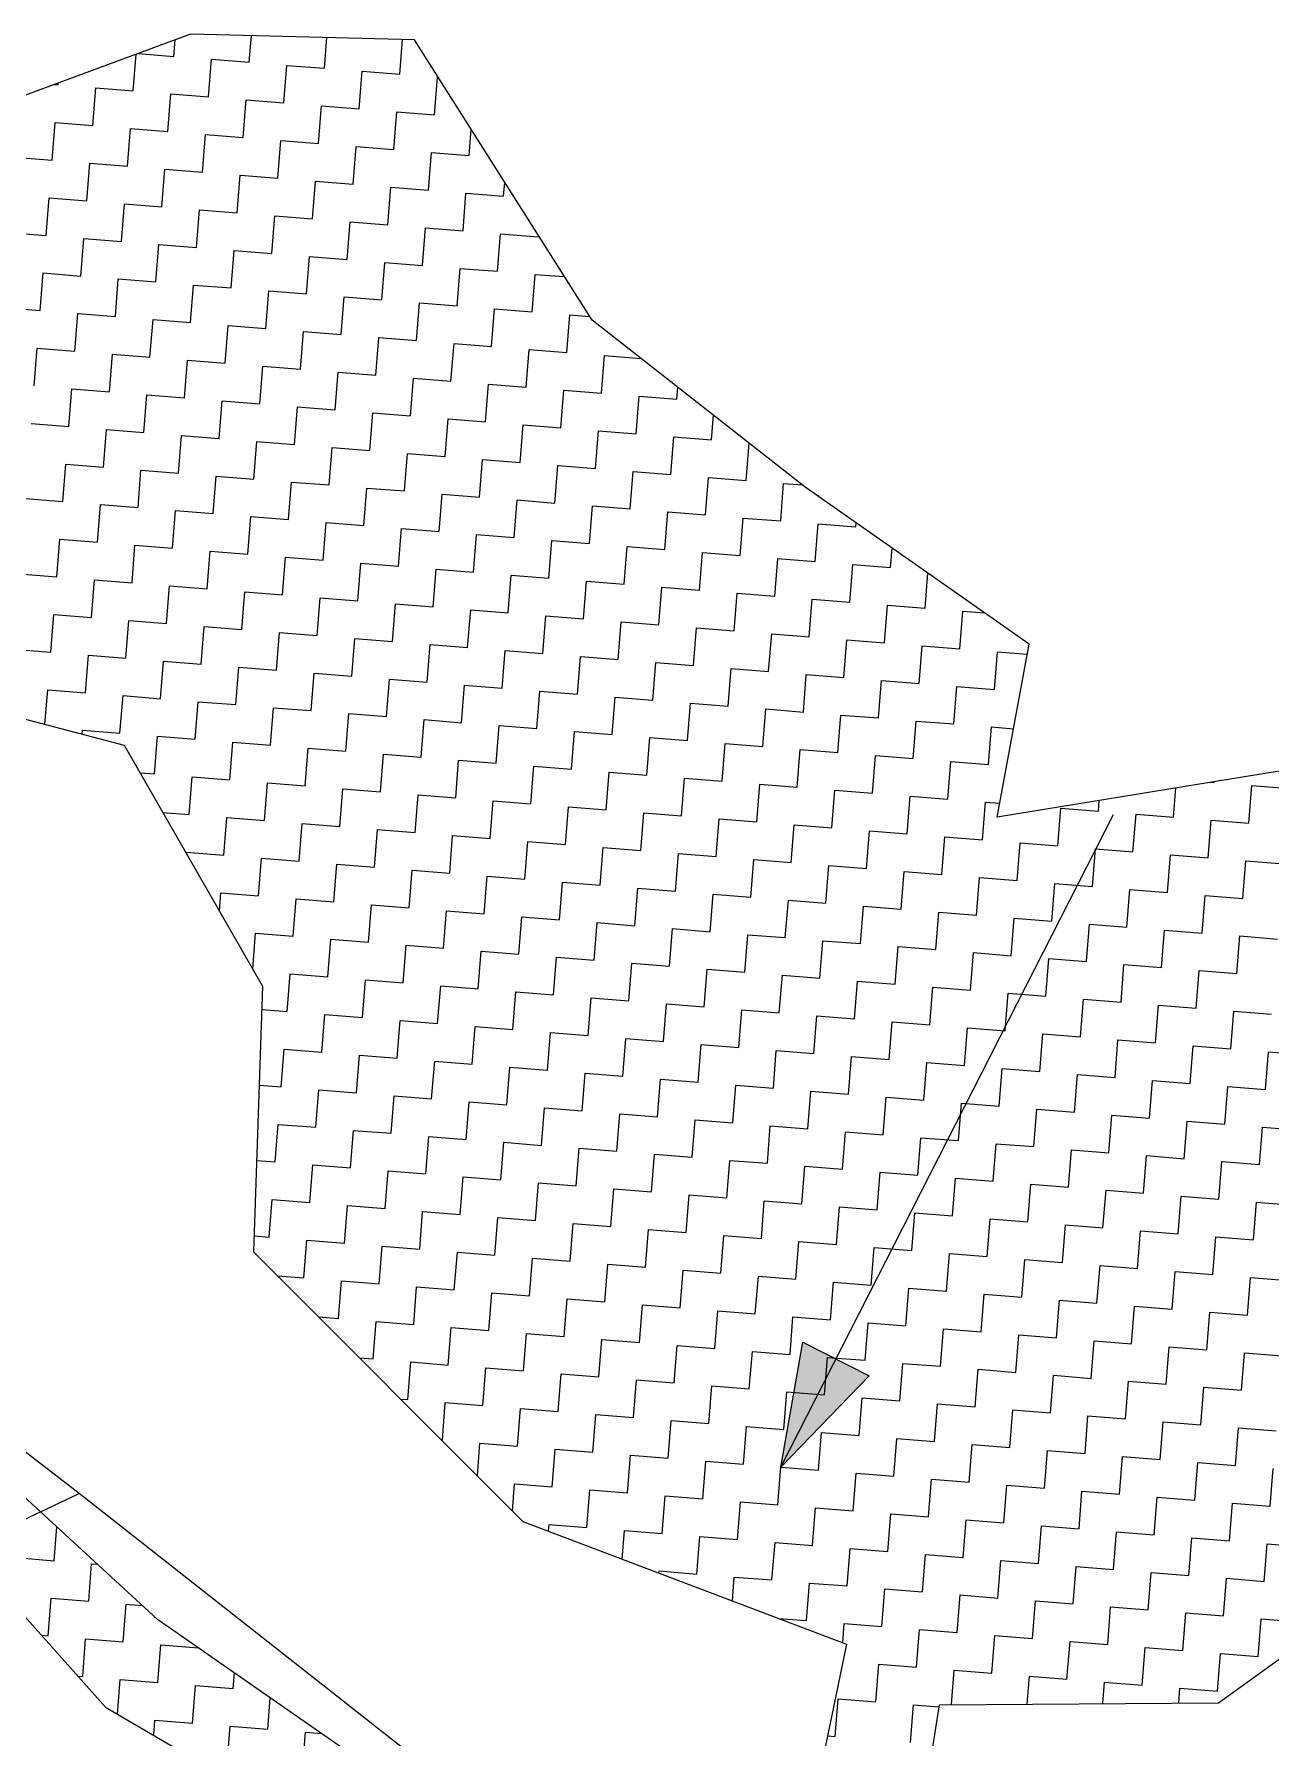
# Model space of a CAD drawing. Header units: metres. Extents: x 281680 to 283954, y 2020493 to 2022850.
# Drawn here: x 282859.8 to 283068.4, y 2020675 to 2020962.6 of the extents above; entities that cross this region are included whole.
import ezdxf

# ---------------------------------------------------------------- set-up
doc = ezdxf.new("R2010")
doc.units = ezdxf.units.M
doc.header["$MEASUREMENT"] = 0
doc.layers.add('POLY_HATCH', color=12, linetype='Continuous')
doc.layers.add('POLY_PARCEL', color=6, linetype='Continuous')

msp = doc.modelspace()

# ---------------------------------------------------------------- hatches: boundary and pattern name
h = msp.add_hatch(color=256)
h.paths.add_polyline_path([(282995.03, 2020738.99), (282989.44, 2020741.83), (282985.73, 2020720.71)])
h.paths.add_polyline_path([(282985.73, 2020720.71), (283000.63, 2020736.14), (282995.03, 2020738.99)])

# ---------------------------------------------------------------- linework, layer by layer
for points in [[(282985.73, 2020720.71), (283041.79, 2020830.83)], [(282985.73, 2020720.71), (282989.44, 2020741.83)], [(282989.44, 2020741.83), (283000.63, 2020736.14)], [(282985.73, 2020720.71), (283000.63, 2020736.14)]]:
    msp.add_lwpolyline(points)
at = {"layer": 'POLY_HATCH'}
for p, q in [((282886.14, 2020962.56), (282842.95, 2020946.58)), ((282923.9, 2020961.59), (282886.14, 2020962.56)), ((282953.86, 2020914.25), (282923.9, 2020961.59)), ((282989.82, 2020886.11), (282953.86, 2020914.25)), ((283027.58, 2020859.6), (282989.82, 2020886.11)), ((283022.19, 2020830.4), (283027.58, 2020859.6)), ((282844.32, 2020850.63), (282874.95, 2020842.58)), ((282874.95, 2020842.58), (282898.29, 2020801.89)), ((283101.95, 2020843.46), (283022.19, 2020830.4)), ((282898.29, 2020801.89), (282896.77, 2020757.06)), ((282896.77, 2020757.06), (282942.21, 2020711.54)), ((282880.57, 2020694.99), (282836.75, 2020735.27)), ((282942.21, 2020711.54), (282996.8, 2020690.84)), ((282850.22, 2020704.4), (282871.81, 2020680.2)), ((283059.51, 2020680.96), (283081.21, 2020696.6)), ((282927.07, 2020662.68), (282880.57, 2020694.99)), ((282996.8, 2020690.84), (282986.82, 2020642.59)), ((283012.46, 2020680.62), (283059.51, 2020680.96)), ((282871.81, 2020680.2), (282898.19, 2020664.81)), ((283008.24, 2020653.37), (283012.46, 2020680.62))]:
    msp.add_line(p, q, dxfattribs=at)
at = {"layer": 'POLY_HATCH', "linetype": 'Continuous'}
for p, q in [((282883.35, 2020958.8), (282883.57, 2020961.6)), ((282896.04, 2020957.79), (282896.4, 2020962.3)), ((282908.73, 2020956.78), (282909.15, 2020961.97)), ((282921.43, 2020955.77), (282921.89, 2020961.64)), ((282876.49, 2020952.96), (282876.99, 2020959.17)), ((282877.29, 2020959.28), (282883.35, 2020958.8)), ((282889.19, 2020951.95), (282889.69, 2020958.3)), ((282889.69, 2020958.3), (282896.04, 2020957.79)), ((282901.88, 2020950.94), (282902.39, 2020957.28)), ((282902.39, 2020957.28), (282908.73, 2020956.78)), ((282863.08, 2020954.03), (282863.8, 2020953.97)), ((282863.8, 2020953.97), (282863.83, 2020954.3)), ((282914.57, 2020949.93), (282915.08, 2020956.27)), ((282915.08, 2020956.27), (282921.43, 2020955.77)), ((282927.27, 2020948.91), (282927.77, 2020955.26)), ((282927.77, 2020955.26), (282927.91, 2020955.25)), ((282869.64, 2020947.12), (282870.15, 2020953.47)), ((282870.15, 2020953.47), (282876.49, 2020952.96)), ((282882.33, 2020946.11), (282882.84, 2020952.45)), ((282882.84, 2020952.45), (282889.19, 2020951.95)), ((282895.03, 2020945.1), (282895.53, 2020951.44)), ((282895.53, 2020951.44), (282901.88, 2020950.94)), ((282907.72, 2020944.08), (282908.23, 2020950.43)), ((282908.23, 2020950.43), (282914.57, 2020949.93)), ((282920.41, 2020943.07), (282920.92, 2020949.42)), ((282920.92, 2020949.42), (282927.27, 2020948.91)), ((282862.79, 2020941.28), (282863.29, 2020947.62)), ((282863.29, 2020947.62), (282869.64, 2020947.12)), ((282875.48, 2020940.27), (282875.99, 2020946.61)), ((282875.99, 2020946.61), (282882.33, 2020946.11)), ((282888.17, 2020939.25), (282888.68, 2020945.6)), ((282888.68, 2020945.6), (282895.03, 2020945.1)), ((282933.11, 2020942.06), (282933.46, 2020946.48)), ((282900.87, 2020938.24), (282901.37, 2020944.59)), ((282901.37, 2020944.59), (282907.72, 2020944.08)), ((282913.56, 2020937.23), (282914.07, 2020943.58)), ((282914.07, 2020943.58), (282920.41, 2020943.07)), ((282926.26, 2020936.22), (282926.76, 2020942.57)), ((282926.76, 2020942.57), (282933.11, 2020942.06)), ((282856.44, 2020941.78), (282862.79, 2020941.28)), ((282868.63, 2020934.43), (282869.13, 2020940.77)), ((282869.13, 2020940.77), (282875.48, 2020940.27)), ((282881.32, 2020933.41), (282881.83, 2020939.76)), ((282881.83, 2020939.76), (282888.17, 2020939.25)), ((282894.02, 2020932.4), (282894.52, 2020938.75)), ((282894.52, 2020938.75), (282900.87, 2020938.24)), ((282906.71, 2020931.39), (282907.22, 2020937.74)), ((282907.22, 2020937.74), (282913.56, 2020937.23)), ((282919.4, 2020930.38), (282919.91, 2020936.73)), ((282919.91, 2020936.73), (282926.26, 2020936.22)), ((282938.95, 2020935.21), (282939.13, 2020937.52)), ((282861.78, 2020928.58), (282862.28, 2020934.93)), ((282862.28, 2020934.93), (282868.63, 2020934.43)), ((282874.47, 2020927.57), (282874.98, 2020933.92)), ((282874.98, 2020933.92), (282881.32, 2020933.41)), ((282932.1, 2020929.37), (282932.6, 2020935.71)), ((282932.6, 2020935.71), (282938.95, 2020935.21)), ((282887.16, 2020926.56), (282887.67, 2020932.91)), ((282887.67, 2020932.91), (282894.02, 2020932.4)), ((282899.86, 2020925.55), (282900.36, 2020931.9)), ((282900.36, 2020931.9), (282906.71, 2020931.39)), ((282855.43, 2020929.09), (282861.78, 2020928.58)), ((282912.55, 2020924.54), (282913.06, 2020930.89)), ((282913.06, 2020930.89), (282919.4, 2020930.38)), ((282925.24, 2020923.53), (282925.75, 2020929.87)), ((282925.75, 2020929.87), (282932.1, 2020929.37)), ((282937.94, 2020922.52), (282938.44, 2020928.86)), ((282938.44, 2020928.86), (282944.79, 2020928.36)), ((282944.79, 2020928.36), (282944.81, 2020928.56)), ((282867.62, 2020921.73), (282868.12, 2020928.08)), ((282868.12, 2020928.08), (282874.47, 2020927.57)), ((282880.31, 2020920.72), (282880.82, 2020927.07)), ((282880.82, 2020927.07), (282887.16, 2020926.56)), ((282893, 2020919.71), (282893.51, 2020926.06)), ((282893.51, 2020926.06), (282899.86, 2020925.55)), ((282905.7, 2020918.7), (282906.2, 2020925.04)), ((282906.2, 2020925.04), (282912.55, 2020924.54)), ((282918.39, 2020917.69), (282918.9, 2020924.03)), ((282918.9, 2020924.03), (282925.24, 2020923.53)), ((282931.09, 2020916.67), (282931.59, 2020923.02)), ((282931.59, 2020923.02), (282937.94, 2020922.52)), ((282860.77, 2020915.89), (282861.27, 2020922.24)), ((282861.27, 2020922.24), (282867.62, 2020921.73)), ((282873.46, 2020914.88), (282873.96, 2020921.23)), ((282873.96, 2020921.23), (282880.31, 2020920.72)), ((282886.15, 2020913.87), (282886.66, 2020920.21)), ((282886.66, 2020920.21), (282893, 2020919.71)), ((282943.78, 2020915.66), (282944.28, 2020922.01)), ((282944.28, 2020922.01), (282949.2, 2020921.62)), ((282898.85, 2020912.86), (282899.35, 2020919.2)), ((282899.35, 2020919.2), (282905.7, 2020918.7)), ((282911.54, 2020911.84), (282912.04, 2020918.19)), ((282912.04, 2020918.19), (282918.39, 2020917.69)), ((282924.23, 2020910.83), (282924.74, 2020917.18)), ((282924.74, 2020917.18), (282931.09, 2020916.67)), ((282854.42, 2020916.4), (282860.77, 2020915.89)), ((282866.61, 2020909.04), (282867.11, 2020915.38)), ((282867.11, 2020915.38), (282873.46, 2020914.88)), ((282879.3, 2020908.03), (282879.81, 2020914.37)), ((282879.81, 2020914.37), (282886.15, 2020913.87)), ((282936.93, 2020909.82), (282937.43, 2020916.17)), ((282937.43, 2020916.17), (282943.78, 2020915.66)), ((282949.62, 2020908.81), (282950.13, 2020915.16)), ((282950.13, 2020915.16), (282953.45, 2020914.89)), ((282891.99, 2020907.02), (282892.5, 2020913.36)), ((282892.5, 2020913.36), (282898.85, 2020912.86)), ((282904.69, 2020906), (282905.19, 2020912.35)), ((282905.19, 2020912.35), (282911.54, 2020911.84)), ((282917.38, 2020904.99), (282917.89, 2020911.34)), ((282917.89, 2020911.34), (282924.23, 2020910.83)), ((282859.75, 2020903.2), (282860.26, 2020909.54)), ((282860.26, 2020909.54), (282866.61, 2020909.04)), ((282872.45, 2020902.19), (282872.95, 2020908.53)), ((282872.95, 2020908.53), (282879.3, 2020908.03)), ((282930.07, 2020903.98), (282930.58, 2020910.33)), ((282930.58, 2020910.33), (282936.93, 2020909.82)), ((282942.77, 2020902.97), (282943.27, 2020909.32)), ((282943.27, 2020909.32), (282949.62, 2020908.81)), ((282955.46, 2020901.96), (282955.97, 2020908.3)), ((282955.97, 2020908.3), (282962.08, 2020907.82)), ((282885.14, 2020901.17), (282885.65, 2020907.52)), ((282885.65, 2020907.52), (282891.99, 2020907.02)), ((282897.83, 2020900.16), (282898.34, 2020906.51)), ((282898.34, 2020906.51), (282904.69, 2020906)), ((282910.53, 2020899.15), (282911.03, 2020905.5)), ((282911.03, 2020905.5), (282917.38, 2020904.99)), ((282865.59, 2020896.34), (282866.1, 2020902.69)), ((282866.1, 2020902.69), (282872.45, 2020902.19)), ((282923.22, 2020898.14), (282923.73, 2020904.49)), ((282923.73, 2020904.49), (282930.07, 2020903.98)), ((282935.91, 2020897.13), (282936.42, 2020903.48)), ((282936.42, 2020903.48), (282942.77, 2020902.97)), ((282948.61, 2020896.12), (282949.11, 2020902.46)), ((282949.11, 2020902.46), (282955.46, 2020901.96)), ((282968.15, 2020900.95), (282968.31, 2020902.94)), ((282878.29, 2020895.33), (282878.79, 2020901.68)), ((282878.79, 2020901.68), (282885.14, 2020901.17)), ((282890.98, 2020894.32), (282891.49, 2020900.67)), ((282891.49, 2020900.67), (282897.83, 2020900.16)), ((282903.68, 2020893.31), (282904.18, 2020899.66)), ((282904.18, 2020899.66), (282910.53, 2020899.15)), ((282961.3, 2020895.11), (282961.81, 2020901.45)), ((282961.81, 2020901.45), (282968.15, 2020900.95)), ((282859.25, 2020896.85), (282865.59, 2020896.34)), ((282916.37, 2020892.3), (282916.87, 2020898.65)), ((282916.87, 2020898.65), (282923.22, 2020898.14)), ((282929.06, 2020891.29), (282929.57, 2020897.63)), ((282929.57, 2020897.63), (282935.91, 2020897.13)), ((282941.76, 2020890.28), (282942.26, 2020896.62)), ((282942.26, 2020896.62), (282948.61, 2020896.12)), ((282974, 2020894.09), (282974.33, 2020898.23)), ((282871.44, 2020889.49), (282871.94, 2020895.84)), ((282871.94, 2020895.84), (282878.29, 2020895.33)), ((282884.13, 2020888.48), (282884.63, 2020894.83)), ((282884.63, 2020894.83), (282890.98, 2020894.32)), ((282896.82, 2020887.47), (282897.33, 2020893.82)), ((282897.33, 2020893.82), (282903.68, 2020893.31)), ((282954.45, 2020889.26), (282954.96, 2020895.61)), ((282954.96, 2020895.61), (282961.3, 2020895.11)), ((282967.14, 2020888.25), (282967.65, 2020894.6)), ((282967.65, 2020894.6), (282974, 2020894.09)), ((282909.52, 2020886.46), (282910.02, 2020892.8)), ((282910.02, 2020892.8), (282916.37, 2020892.3)), ((282922.21, 2020885.45), (282922.72, 2020891.79)), ((282922.72, 2020891.79), (282929.06, 2020891.29)), ((282934.9, 2020884.43), (282935.41, 2020890.78)), ((282935.41, 2020890.78), (282941.76, 2020890.28)), ((282979.84, 2020887.24), (282980.34, 2020893.53)), ((282864.58, 2020883.65), (282865.09, 2020890)), ((282865.09, 2020890), (282871.44, 2020889.49)), ((282877.28, 2020882.64), (282877.78, 2020888.99)), ((282877.78, 2020888.99), (282884.13, 2020888.48)), ((282889.97, 2020881.63), (282890.48, 2020887.97)), ((282890.48, 2020887.97), (282896.82, 2020887.47)), ((282947.6, 2020883.42), (282948.1, 2020889.77)), ((282948.1, 2020889.77), (282954.45, 2020889.26)), ((282960.29, 2020882.41), (282960.8, 2020888.76)), ((282960.8, 2020888.76), (282967.14, 2020888.25)), ((282902.66, 2020880.62), (282903.17, 2020886.96)), ((282903.17, 2020886.96), (282909.52, 2020886.46)), ((282915.36, 2020879.61), (282915.86, 2020885.95)), ((282915.86, 2020885.95), (282922.21, 2020885.45)), ((282972.98, 2020881.4), (282973.49, 2020887.75)), ((282973.49, 2020887.75), (282979.84, 2020887.24)), ((282985.68, 2020880.39), (282986.18, 2020886.74)), ((282986.18, 2020886.74), (282989.34, 2020886.48)), ((282858.24, 2020884.16), (282864.58, 2020883.65)), ((282870.42, 2020876.8), (282870.93, 2020883.15)), ((282870.93, 2020883.15), (282877.28, 2020882.64)), ((282883.12, 2020875.79), (282883.62, 2020882.13)), ((282883.62, 2020882.13), (282889.97, 2020881.63)), ((282928.05, 2020878.59), (282928.56, 2020884.94)), ((282928.56, 2020884.94), (282934.9, 2020884.43)), ((282940.74, 2020877.58), (282941.25, 2020883.93)), ((282941.25, 2020883.93), (282947.6, 2020883.42)), ((282953.44, 2020876.57), (282953.94, 2020882.92)), ((282953.94, 2020882.92), (282960.29, 2020882.41)), ((282895.81, 2020874.78), (282896.32, 2020881.12)), ((282896.32, 2020881.12), (282902.66, 2020880.62)), ((282908.5, 2020873.76), (282909.01, 2020880.11)), ((282909.01, 2020880.11), (282915.36, 2020879.61)), ((282966.13, 2020875.56), (282966.64, 2020881.91)), ((282966.64, 2020881.91), (282972.98, 2020881.4)), ((282978.82, 2020874.55), (282979.33, 2020880.89)), ((282979.33, 2020880.89), (282985.68, 2020880.39)), ((282991.52, 2020873.54), (282992.02, 2020879.88)), ((282992.02, 2020879.88), (282998.37, 2020879.38)), ((282998.37, 2020879.38), (282998.43, 2020880.07)), ((282863.57, 2020870.96), (282864.08, 2020877.3)), ((282864.08, 2020877.3), (282870.42, 2020876.8)), ((282921.2, 2020872.75), (282921.7, 2020879.1)), ((282921.7, 2020879.1), (282928.05, 2020878.59)), ((282933.89, 2020871.74), (282934.4, 2020878.09)), ((282934.4, 2020878.09), (282940.74, 2020877.58)), ((282946.59, 2020870.73), (282947.09, 2020877.08)), ((282947.09, 2020877.08), (282953.44, 2020876.57)), ((282876.27, 2020869.95), (282876.77, 2020876.29)), ((282876.77, 2020876.29), (282883.12, 2020875.79)), ((282888.96, 2020868.93), (282889.46, 2020875.28)), ((282889.46, 2020875.28), (282895.81, 2020874.78)), ((282901.65, 2020867.92), (282902.16, 2020874.27)), ((282902.16, 2020874.27), (282908.5, 2020873.76)), ((282959.28, 2020869.72), (282959.78, 2020876.07)), ((282959.78, 2020876.07), (282966.13, 2020875.56)), ((282971.97, 2020868.71), (282972.48, 2020875.05)), ((282972.48, 2020875.05), (282978.82, 2020874.55)), ((282984.67, 2020867.7), (282985.17, 2020874.04)), ((282985.17, 2020874.04), (282991.52, 2020873.54)), ((283004.21, 2020872.53), (283004.47, 2020875.82)), ((282857.23, 2020871.46), (282863.57, 2020870.96)), ((282914.35, 2020866.91), (282914.85, 2020873.26)), ((282914.85, 2020873.26), (282921.2, 2020872.75)), ((282927.04, 2020865.9), (282927.55, 2020872.25)), ((282927.55, 2020872.25), (282933.89, 2020871.74)), ((282939.73, 2020864.89), (282940.24, 2020871.24)), ((282940.24, 2020871.24), (282946.59, 2020870.73)), ((282997.36, 2020866.68), (282997.87, 2020873.03)), ((282997.87, 2020873.03), (283004.21, 2020872.53)), ((283010.05, 2020865.67), (283010.52, 2020871.57)), ((282869.41, 2020864.11), (282869.92, 2020870.45)), ((282869.92, 2020870.45), (282876.27, 2020869.95)), ((282882.11, 2020863.09), (282882.61, 2020869.44)), ((282882.61, 2020869.44), (282888.96, 2020868.93)), ((282894.8, 2020862.08), (282895.31, 2020868.43)), ((282895.31, 2020868.43), (282901.65, 2020867.92)), ((282952.43, 2020863.88), (282952.93, 2020870.22)), ((282952.93, 2020870.22), (282959.28, 2020869.72)), ((282965.12, 2020862.87), (282965.63, 2020869.21)), ((282965.63, 2020869.21), (282971.97, 2020868.71)), ((282977.81, 2020861.85), (282978.32, 2020868.2)), ((282978.32, 2020868.2), (282984.67, 2020867.7)), ((282907.49, 2020861.07), (282908, 2020867.42)), ((282908, 2020867.42), (282914.35, 2020866.91)), ((282920.19, 2020860.06), (282920.69, 2020866.41)), ((282920.69, 2020866.41), (282927.04, 2020865.9)), ((282932.88, 2020859.05), (282933.39, 2020865.39)), ((282933.39, 2020865.39), (282939.73, 2020864.89)), ((282990.51, 2020860.84), (282991.01, 2020867.19)), ((282991.01, 2020867.19), (282997.36, 2020866.68)), ((283003.2, 2020859.83), (283003.71, 2020866.18)), ((283003.71, 2020866.18), (283010.05, 2020865.67)), ((283015.89, 2020858.82), (283016.4, 2020865.17)), ((283016.4, 2020865.17), (283020.07, 2020864.87)), ((282862.56, 2020858.26), (282863.07, 2020864.61)), ((282863.07, 2020864.61), (282869.41, 2020864.11)), ((282875.25, 2020857.25), (282875.76, 2020863.6)), ((282875.76, 2020863.6), (282882.11, 2020863.09)), ((282887.95, 2020856.24), (282888.45, 2020862.59)), ((282888.45, 2020862.59), (282894.8, 2020862.08)), ((282945.57, 2020858.04), (282946.08, 2020864.38)), ((282946.08, 2020864.38), (282952.43, 2020863.88)), ((282958.27, 2020857.02), (282958.77, 2020863.37)), ((282958.77, 2020863.37), (282965.12, 2020862.87)), ((282970.96, 2020856.01), (282971.47, 2020862.36)), ((282971.47, 2020862.36), (282977.81, 2020861.85)), ((282900.64, 2020855.23), (282901.15, 2020861.58)), ((282901.15, 2020861.58), (282907.49, 2020861.07)), ((282913.33, 2020854.22), (282913.84, 2020860.57)), ((282913.84, 2020860.57), (282920.19, 2020860.06)), ((282926.03, 2020853.21), (282926.53, 2020859.55)), ((282926.53, 2020859.55), (282932.88, 2020859.05)), ((282983.65, 2020855), (282984.16, 2020861.35)), ((282984.16, 2020861.35), (282990.51, 2020860.84)), ((282996.35, 2020853.99), (282996.85, 2020860.34)), ((282996.85, 2020860.34), (283003.2, 2020859.83)), ((283009.04, 2020852.98), (283009.55, 2020859.33)), ((283009.55, 2020859.33), (283015.89, 2020858.82)), ((282856.21, 2020858.77), (282862.56, 2020858.26)), ((282868.4, 2020851.41), (282868.91, 2020857.76)), ((282868.91, 2020857.76), (282875.25, 2020857.25)), ((282881.09, 2020850.4), (282881.6, 2020856.75)), ((282881.6, 2020856.75), (282887.95, 2020856.24)), ((282938.72, 2020852.2), (282939.23, 2020858.54)), ((282939.23, 2020858.54), (282945.57, 2020858.04)), ((282951.42, 2020851.18), (282951.92, 2020857.53)), ((282951.92, 2020857.53), (282958.27, 2020857.02)), ((282964.11, 2020850.17), (282964.61, 2020856.52)), ((282964.61, 2020856.52), (282970.96, 2020856.01)), ((283021.74, 2020851.97), (283022.24, 2020858.31)), ((283022.24, 2020858.31), (283027.27, 2020857.91)), ((282893.79, 2020849.39), (282894.29, 2020855.74)), ((282894.29, 2020855.74), (282900.64, 2020855.23)), ((282906.48, 2020848.38), (282906.99, 2020854.72)), ((282906.99, 2020854.72), (282913.33, 2020854.22)), ((282919.18, 2020847.37), (282919.68, 2020853.71)), ((282919.68, 2020853.71), (282926.03, 2020853.21)), ((282976.8, 2020849.16), (282977.31, 2020855.51)), ((282977.31, 2020855.51), (282983.65, 2020855)), ((282989.5, 2020848.15), (282990, 2020854.5)), ((282990, 2020854.5), (282996.35, 2020853.99)), ((283002.19, 2020847.14), (283002.69, 2020853.48)), ((283002.69, 2020853.48), (283009.04, 2020852.98)), ((282861.59, 2020846.09), (282862.05, 2020851.92)), ((282862.05, 2020851.92), (282868.4, 2020851.41)), ((282874.24, 2020844.56), (282874.75, 2020850.91)), ((282874.75, 2020850.91), (282881.09, 2020850.4)), ((282931.87, 2020846.35), (282932.37, 2020852.7)), ((282932.37, 2020852.7), (282938.72, 2020852.2)), ((282944.56, 2020845.34), (282945.07, 2020851.69)), ((282945.07, 2020851.69), (282951.42, 2020851.18)), ((282957.26, 2020844.33), (282957.76, 2020850.68)), ((282957.76, 2020850.68), (282964.11, 2020850.17)), ((283014.88, 2020846.13), (283015.39, 2020852.47)), ((283015.39, 2020852.47), (283021.74, 2020851.97)), ((282886.94, 2020843.55), (282887.44, 2020849.89)), ((282887.44, 2020849.89), (282893.79, 2020849.39)), ((282899.63, 2020842.54), (282900.14, 2020848.88)), ((282900.14, 2020848.88), (282906.48, 2020848.38)), ((282912.32, 2020841.52), (282912.83, 2020847.87)), ((282912.83, 2020847.87), (282919.18, 2020847.37)), ((282969.95, 2020843.32), (282970.46, 2020849.67)), ((282970.46, 2020849.67), (282976.8, 2020849.16)), ((282982.64, 2020842.31), (282983.15, 2020848.66)), ((282983.15, 2020848.66), (282989.5, 2020848.15)), ((282995.34, 2020841.3), (282995.84, 2020847.64)), ((282995.84, 2020847.64), (283002.19, 2020847.14)), ((282867.85, 2020844.45), (282867.9, 2020845.06)), ((282867.9, 2020845.06), (282874.24, 2020844.56)), ((282925.02, 2020840.51), (282925.52, 2020846.86)), ((282925.52, 2020846.86), (282931.87, 2020846.35)), ((282937.71, 2020839.5), (282938.22, 2020845.85)), ((282938.22, 2020845.85), (282944.56, 2020845.34)), ((282950.4, 2020838.49), (282950.91, 2020844.84)), ((282950.91, 2020844.84), (282957.26, 2020844.33)), ((283008.03, 2020840.29), (283008.54, 2020846.63)), ((283008.54, 2020846.63), (283014.88, 2020846.13)), ((283020.72, 2020839.27), (283021.23, 2020845.62)), ((283021.23, 2020845.62), (283024.94, 2020845.33)), ((282880.08, 2020837.71), (282880.59, 2020844.05)), ((282880.59, 2020844.05), (282886.94, 2020843.55)), ((282892.78, 2020836.7), (282893.28, 2020843.04)), ((282893.28, 2020843.04), (282899.63, 2020842.54)), ((282905.47, 2020835.68), (282905.98, 2020842.03)), ((282905.98, 2020842.03), (282912.32, 2020841.52)), ((282963.1, 2020837.48), (282963.6, 2020843.83)), ((282963.6, 2020843.83), (282969.95, 2020843.32)), ((282975.79, 2020836.47), (282976.3, 2020842.81)), ((282976.3, 2020842.81), (282982.64, 2020842.31)), ((282918.16, 2020834.67), (282918.67, 2020841.02)), ((282918.67, 2020841.02), (282925.02, 2020840.51)), ((282930.86, 2020833.66), (282931.36, 2020840.01)), ((282931.36, 2020840.01), (282937.71, 2020839.5)), ((282943.55, 2020832.65), (282944.06, 2020839)), ((282944.06, 2020839), (282950.4, 2020838.49)), ((282988.48, 2020835.46), (282988.99, 2020841.8)), ((282988.99, 2020841.8), (282995.34, 2020841.3)), ((283001.18, 2020834.44), (283001.68, 2020840.79)), ((283001.68, 2020840.79), (283008.03, 2020840.29)), ((283013.87, 2020833.43), (283014.38, 2020839.78)), ((283014.38, 2020839.78), (283020.72, 2020839.27)), ((282877.64, 2020837.9), (282880.08, 2020837.71)), ((282885.92, 2020830.85), (282886.43, 2020837.2)), ((282886.43, 2020837.2), (282892.78, 2020836.7)), ((282898.62, 2020829.84), (282899.12, 2020836.19)), ((282899.12, 2020836.19), (282905.47, 2020835.68)), ((282956.24, 2020831.64), (282956.75, 2020837.98)), ((282956.75, 2020837.98), (282963.1, 2020837.48)), ((282968.94, 2020830.63), (282969.44, 2020836.97)), ((282969.44, 2020836.97), (282975.79, 2020836.47)), ((283058.17, 2020836.29), (283058.8, 2020836.24)), ((283058.8, 2020836.24), (283058.82, 2020836.4)), ((282911.31, 2020828.83), (282911.82, 2020835.18)), ((282911.82, 2020835.18), (282918.16, 2020834.67)), ((282924.01, 2020827.82), (282924.51, 2020834.17)), ((282924.51, 2020834.17), (282930.86, 2020833.66)), ((282981.63, 2020829.62), (282982.14, 2020835.96)), ((282982.14, 2020835.96), (282988.48, 2020835.46)), ((282994.33, 2020828.6), (282994.83, 2020834.95)), ((282994.83, 2020834.95), (283001.18, 2020834.44)), ((283007.02, 2020827.59), (283007.52, 2020833.94)), ((283007.52, 2020833.94), (283013.87, 2020833.43)), ((283039.26, 2020831.41), (283039.4, 2020833.22)), ((283051.95, 2020830.4), (283052.35, 2020835.34)), ((283064.65, 2020829.39), (283065.15, 2020835.73)), ((283065.15, 2020835.73), (283071.5, 2020835.23)), ((282881.48, 2020831.21), (282885.92, 2020830.85)), ((282891.77, 2020824), (282892.27, 2020830.35)), ((282892.27, 2020830.35), (282898.62, 2020829.84)), ((282936.7, 2020826.81), (282937.2, 2020833.16)), ((282937.2, 2020833.16), (282943.55, 2020832.65)), ((282949.39, 2020825.8), (282949.9, 2020832.14)), ((282949.9, 2020832.14), (282956.24, 2020831.64)), ((282962.09, 2020824.79), (282962.59, 2020831.13)), ((282962.59, 2020831.13), (282968.94, 2020830.63)), ((283019.71, 2020826.58), (283020.22, 2020832.93)), ((283020.22, 2020832.93), (283022.62, 2020832.74)), ((283032.41, 2020825.57), (283032.91, 2020831.92)), ((283032.91, 2020831.92), (283039.26, 2020831.41)), ((283045.1, 2020824.56), (283045.61, 2020830.9)), ((283045.61, 2020830.9), (283051.95, 2020830.4)), ((282904.46, 2020822.99), (282904.96, 2020829.34)), ((282904.96, 2020829.34), (282911.31, 2020828.83)), ((282917.15, 2020821.98), (282917.66, 2020828.33)), ((282917.66, 2020828.33), (282924.01, 2020827.82)), ((282974.78, 2020823.77), (282975.28, 2020830.12)), ((282975.28, 2020830.12), (282981.63, 2020829.62)), ((282987.47, 2020822.76), (282987.98, 2020829.11)), ((282987.98, 2020829.11), (282994.33, 2020828.6)), ((283000.17, 2020821.75), (283000.67, 2020828.1)), ((283000.67, 2020828.1), (283007.02, 2020827.59)), ((283057.79, 2020823.55), (283058.3, 2020829.89)), ((283058.3, 2020829.89), (283064.65, 2020829.39)), ((282929.85, 2020820.97), (282930.35, 2020827.31)), ((282930.35, 2020827.31), (282936.7, 2020826.81)), ((282942.54, 2020819.96), (282943.05, 2020826.3)), ((282943.05, 2020826.3), (282949.39, 2020825.8)), ((282955.23, 2020818.94), (282955.74, 2020825.29)), ((282955.74, 2020825.29), (282962.09, 2020824.79)), ((283012.86, 2020820.74), (283013.37, 2020827.09)), ((283013.37, 2020827.09), (283019.71, 2020826.58)), ((283025.55, 2020819.73), (283026.06, 2020826.08)), ((283026.06, 2020826.08), (283032.41, 2020825.57)), ((283038.25, 2020818.72), (283038.75, 2020825.06)), ((283038.75, 2020825.06), (283045.1, 2020824.56)), ((282885.41, 2020824.36), (282885.42, 2020824.51)), ((282885.42, 2020824.51), (282891.77, 2020824)), ((282897.61, 2020817.15), (282898.11, 2020823.5)), ((282898.11, 2020823.5), (282904.46, 2020822.99)), ((282910.3, 2020816.14), (282910.81, 2020822.48)), ((282910.81, 2020822.48), (282917.15, 2020821.98)), ((282967.93, 2020817.93), (282968.43, 2020824.28)), ((282968.43, 2020824.28), (282974.78, 2020823.77)), ((282980.62, 2020816.92), (282981.13, 2020823.27)), ((282981.13, 2020823.27), (282987.47, 2020822.76)), ((282993.31, 2020815.91), (282993.82, 2020822.26)), ((282993.82, 2020822.26), (283000.17, 2020821.75)), ((283050.94, 2020817.71), (283051.45, 2020824.05)), ((283051.45, 2020824.05), (283057.79, 2020823.55)), ((283063.63, 2020816.69), (283064.14, 2020823.04)), ((283064.14, 2020823.04), (283070.49, 2020822.54)), ((282922.99, 2020815.13), (282923.5, 2020821.47)), ((282923.5, 2020821.47), (282929.85, 2020820.97)), ((282935.69, 2020814.11), (282936.19, 2020820.46)), ((282936.19, 2020820.46), (282942.54, 2020819.96)), ((282948.38, 2020813.1), (282948.89, 2020819.45)), ((282948.89, 2020819.45), (282955.23, 2020818.94)), ((283006.01, 2020814.9), (283006.51, 2020821.25)), ((283006.51, 2020821.25), (283012.86, 2020820.74)), ((283018.7, 2020813.89), (283019.21, 2020820.23)), ((283019.21, 2020820.23), (283025.55, 2020819.73)), ((283031.39, 2020812.88), (283031.9, 2020819.22)), ((283031.9, 2020819.22), (283038.25, 2020818.72)), ((282891.01, 2020814.58), (282891.26, 2020817.65)), ((282891.26, 2020817.65), (282897.61, 2020817.15)), ((282903.45, 2020810.3), (282903.95, 2020816.64)), ((282903.95, 2020816.64), (282910.3, 2020816.14)), ((282961.07, 2020812.09), (282961.58, 2020818.44)), ((282961.58, 2020818.44), (282967.93, 2020817.93)), ((282973.77, 2020811.08), (282974.27, 2020817.43)), ((282974.27, 2020817.43), (282980.62, 2020816.92)), ((282986.46, 2020810.07), (282986.97, 2020816.42)), ((282986.97, 2020816.42), (282993.31, 2020815.91)), ((283044.09, 2020811.86), (283044.59, 2020818.21)), ((283044.59, 2020818.21), (283050.94, 2020817.71)), ((283056.78, 2020810.85), (283057.29, 2020817.2)), ((283057.29, 2020817.2), (283063.63, 2020816.69)), ((282916.14, 2020809.29), (282916.65, 2020815.63)), ((282916.65, 2020815.63), (282922.99, 2020815.13)), ((282928.83, 2020808.27), (282929.34, 2020814.62)), ((282929.34, 2020814.62), (282935.69, 2020814.11)), ((282941.53, 2020807.26), (282942.03, 2020813.61)), ((282942.03, 2020813.61), (282948.38, 2020813.1)), ((282999.15, 2020809.06), (282999.66, 2020815.4)), ((282999.66, 2020815.4), (283006.01, 2020814.9)), ((283011.85, 2020808.05), (283012.35, 2020814.39)), ((283012.35, 2020814.39), (283018.7, 2020813.89)), ((283024.54, 2020807.03), (283025.05, 2020813.38)), ((283025.05, 2020813.38), (283031.39, 2020812.88)), ((282896.62, 2020804.8), (282897.1, 2020810.8)), ((282897.1, 2020810.8), (282903.45, 2020810.3)), ((282954.22, 2020806.25), (282954.73, 2020812.6)), ((282954.73, 2020812.6), (282961.07, 2020812.09)), ((282966.92, 2020805.24), (282967.42, 2020811.59)), ((282967.42, 2020811.59), (282973.77, 2020811.08)), ((282979.61, 2020804.23), (282980.11, 2020810.57)), ((282980.11, 2020810.57), (282986.46, 2020810.07)), ((283037.24, 2020806.02), (283037.74, 2020812.37)), ((283037.74, 2020812.37), (283044.09, 2020811.86)), ((283049.93, 2020805.01), (283050.43, 2020811.36)), ((283050.43, 2020811.36), (283056.78, 2020810.85)), ((283062.62, 2020804), (283063.13, 2020810.35)), ((283063.13, 2020810.35), (283069.48, 2020809.84)), ((282909.29, 2020803.44), (282909.79, 2020809.79)), ((282909.79, 2020809.79), (282916.14, 2020809.29)), ((282921.98, 2020802.43), (282922.49, 2020808.78)), ((282922.49, 2020808.78), (282928.83, 2020808.27)), ((282934.68, 2020801.42), (282935.18, 2020807.77)), ((282935.18, 2020807.77), (282941.53, 2020807.26)), ((282992.3, 2020803.22), (282992.81, 2020809.56)), ((282992.81, 2020809.56), (282999.15, 2020809.06)), ((283005, 2020802.21), (283005.5, 2020808.55)), ((283005.5, 2020808.55), (283011.85, 2020808.05)), ((283017.69, 2020801.19), (283018.2, 2020807.54)), ((283018.2, 2020807.54), (283024.54, 2020807.03)), ((282947.37, 2020800.41), (282947.88, 2020806.76)), ((282947.88, 2020806.76), (282954.22, 2020806.25)), ((282960.06, 2020799.4), (282960.57, 2020805.75)), ((282960.57, 2020805.75), (282966.92, 2020805.24)), ((282972.76, 2020798.39), (282973.26, 2020804.73)), ((282973.26, 2020804.73), (282979.61, 2020804.23)), ((283030.38, 2020800.18), (283030.89, 2020806.53)), ((283030.89, 2020806.53), (283037.24, 2020806.02)), ((283043.08, 2020799.17), (283043.58, 2020805.52)), ((283043.58, 2020805.52), (283049.93, 2020805.01)), ((283055.77, 2020798.16), (283056.28, 2020804.51)), ((283056.28, 2020804.51), (283062.62, 2020804)), ((282902.44, 2020797.6), (282902.94, 2020803.95)), ((282902.94, 2020803.95), (282909.29, 2020803.44)), ((282915.13, 2020796.59), (282915.64, 2020802.94)), ((282915.64, 2020802.94), (282921.98, 2020802.43)), ((282927.82, 2020795.58), (282928.33, 2020801.93)), ((282928.33, 2020801.93), (282934.68, 2020801.42)), ((282985.45, 2020797.38), (282985.96, 2020803.72)), ((282985.96, 2020803.72), (282992.3, 2020803.22)), ((282998.14, 2020796.36), (282998.65, 2020802.71)), ((282998.65, 2020802.71), (283005, 2020802.21)), ((283010.84, 2020795.35), (283011.34, 2020801.7)), ((283011.34, 2020801.7), (283017.69, 2020801.19)), ((282940.52, 2020794.57), (282941.02, 2020800.92)), ((282941.02, 2020800.92), (282947.37, 2020800.41)), ((282953.21, 2020793.56), (282953.72, 2020799.9)), ((282953.72, 2020799.9), (282960.06, 2020799.4)), ((282965.9, 2020792.55), (282966.41, 2020798.89)), ((282966.41, 2020798.89), (282972.76, 2020798.39)), ((283023.53, 2020794.34), (283024.04, 2020800.69)), ((283024.04, 2020800.69), (283030.38, 2020800.18)), ((283036.22, 2020793.33), (283036.73, 2020799.68)), ((283036.73, 2020799.68), (283043.08, 2020799.17)), ((282898.16, 2020797.94), (282902.44, 2020797.6)), ((282908.28, 2020790.75), (282908.78, 2020797.1)), ((282908.78, 2020797.1), (282915.13, 2020796.59)), ((282920.97, 2020789.74), (282921.48, 2020796.09)), ((282921.48, 2020796.09), (282927.82, 2020795.58)), ((282978.6, 2020791.53), (282979.1, 2020797.88)), ((282979.1, 2020797.88), (282985.45, 2020797.38)), ((282991.29, 2020790.52), (282991.8, 2020796.87)), ((282991.8, 2020796.87), (282998.14, 2020796.36)), ((283003.98, 2020789.51), (283004.49, 2020795.86)), ((283004.49, 2020795.86), (283010.84, 2020795.35)), ((283048.92, 2020792.32), (283049.42, 2020798.67)), ((283049.42, 2020798.67), (283055.77, 2020798.16)), ((283061.61, 2020791.31), (283062.12, 2020797.65)), ((283062.12, 2020797.65), (283068.46, 2020797.15)), ((282933.66, 2020788.73), (282934.17, 2020795.07)), ((282934.17, 2020795.07), (282940.52, 2020794.57)), ((282946.36, 2020787.72), (282946.86, 2020794.06)), ((282946.86, 2020794.06), (282953.21, 2020793.56)), ((282959.05, 2020786.7), (282959.56, 2020793.05)), ((282959.56, 2020793.05), (282965.9, 2020792.55)), ((283016.68, 2020788.5), (283017.18, 2020794.85)), ((283017.18, 2020794.85), (283023.53, 2020794.34)), ((283029.37, 2020787.49), (283029.88, 2020793.84)), ((283029.88, 2020793.84), (283036.22, 2020793.33)), ((282901.42, 2020784.91), (282901.93, 2020791.26)), ((282901.93, 2020791.26), (282908.28, 2020790.75)), ((282914.12, 2020783.9), (282914.62, 2020790.24)), ((282914.62, 2020790.24), (282920.97, 2020789.74)), ((282971.74, 2020785.69), (282972.25, 2020792.04)), ((282972.25, 2020792.04), (282978.6, 2020791.53)), ((282984.44, 2020784.68), (282984.94, 2020791.03)), ((282984.94, 2020791.03), (282991.29, 2020790.52)), ((283042.07, 2020786.48), (283042.57, 2020792.82)), ((283042.57, 2020792.82), (283048.92, 2020792.32)), ((283054.76, 2020785.47), (283055.26, 2020791.81)), ((283055.26, 2020791.81), (283061.61, 2020791.31)), ((283067.45, 2020784.45), (283067.96, 2020790.8)), ((283067.96, 2020790.8), (283074.3, 2020790.3)), ((282926.81, 2020782.89), (282927.32, 2020789.23)), ((282927.32, 2020789.23), (282933.66, 2020788.73)), ((282939.51, 2020781.88), (282940.01, 2020788.22)), ((282940.01, 2020788.22), (282946.36, 2020787.72)), ((282952.2, 2020780.86), (282952.7, 2020787.21)), ((282952.7, 2020787.21), (282959.05, 2020786.7)), ((282997.13, 2020783.67), (282997.64, 2020790.02)), ((282997.64, 2020790.02), (283003.98, 2020789.51)), ((283009.83, 2020782.66), (283010.33, 2020789.01)), ((283010.33, 2020789.01), (283016.68, 2020788.5)), ((283022.52, 2020781.65), (283023.02, 2020787.99)), ((283023.02, 2020787.99), (283029.37, 2020787.49)), ((282897.72, 2020785.2), (282901.42, 2020784.91)), ((282907.27, 2020778.06), (282907.77, 2020784.4)), ((282907.77, 2020784.4), (282914.12, 2020783.9)), ((282964.89, 2020779.85), (282965.4, 2020786.2)), ((282965.4, 2020786.2), (282971.74, 2020785.69)), ((282977.59, 2020778.84), (282978.09, 2020785.19)), ((282978.09, 2020785.19), (282984.44, 2020784.68)), ((283035.21, 2020780.64), (283035.72, 2020786.98)), ((283035.72, 2020786.98), (283042.07, 2020786.48)), ((283047.91, 2020779.62), (283048.41, 2020785.97)), ((283048.41, 2020785.97), (283054.76, 2020785.47)), ((283060.6, 2020778.61), (283061.11, 2020784.96)), ((283061.11, 2020784.96), (283067.45, 2020784.45)), ((282919.96, 2020777.05), (282920.47, 2020783.39)), ((282920.47, 2020783.39), (282926.81, 2020782.89)), ((282932.65, 2020776.03), (282933.16, 2020782.38)), ((282933.16, 2020782.38), (282939.51, 2020781.88)), ((282990.28, 2020777.83), (282990.79, 2020784.18)), ((282990.79, 2020784.18), (282997.13, 2020783.67)), ((283002.97, 2020776.82), (283003.48, 2020783.16)), ((283003.48, 2020783.16), (283009.83, 2020782.66)), ((283015.67, 2020775.81), (283016.17, 2020782.15)), ((283016.17, 2020782.15), (283022.52, 2020781.65)), ((282900.41, 2020772.22), (282900.92, 2020778.56)), ((282900.92, 2020778.56), (282907.27, 2020778.06)), ((282945.35, 2020775.02), (282945.85, 2020781.37)), ((282945.85, 2020781.37), (282952.2, 2020780.86)), ((282958.04, 2020774.01), (282958.55, 2020780.36)), ((282958.55, 2020780.36), (282964.89, 2020779.85)), ((282970.73, 2020773), (282971.24, 2020779.35)), ((282971.24, 2020779.35), (282977.59, 2020778.84)), ((283028.36, 2020774.8), (283028.87, 2020781.14)), ((283028.87, 2020781.14), (283035.21, 2020780.64)), ((283041.05, 2020773.78), (283041.56, 2020780.13)), ((283041.56, 2020780.13), (283047.91, 2020779.62)), ((283053.75, 2020772.77), (283054.25, 2020779.12)), ((283054.25, 2020779.12), (283060.6, 2020778.61)), ((282913.11, 2020771.2), (282913.61, 2020777.55)), ((282913.61, 2020777.55), (282919.96, 2020777.05)), ((282925.8, 2020770.19), (282926.31, 2020776.54)), ((282926.31, 2020776.54), (282932.65, 2020776.03)), ((282983.43, 2020771.99), (282983.93, 2020778.34)), ((282983.93, 2020778.34), (282990.28, 2020777.83)), ((282996.12, 2020770.98), (282996.63, 2020777.32)), ((282996.63, 2020777.32), (283002.97, 2020776.82)), ((283008.81, 2020769.97), (283009.32, 2020776.31)), ((283009.32, 2020776.31), (283015.67, 2020775.81)), ((283066.44, 2020771.76), (283066.95, 2020778.11)), ((283066.95, 2020778.11), (283073.29, 2020777.6)), ((282938.49, 2020769.18), (282939, 2020775.53)), ((282939, 2020775.53), (282945.35, 2020775.02)), ((282951.19, 2020768.17), (282951.69, 2020774.52)), ((282951.69, 2020774.52), (282958.04, 2020774.01)), ((282963.88, 2020767.16), (282964.39, 2020773.51)), ((282964.39, 2020773.51), (282970.73, 2020773)), ((283021.51, 2020768.95), (283022.01, 2020775.3)), ((283022.01, 2020775.3), (283028.36, 2020774.8)), ((283034.2, 2020767.94), (283034.71, 2020774.29)), ((283034.71, 2020774.29), (283041.05, 2020773.78)), ((283046.89, 2020766.93), (283047.4, 2020773.28)), ((283047.4, 2020773.28), (283053.75, 2020772.77)), ((282897.29, 2020772.46), (282900.41, 2020772.22)), ((282906.25, 2020765.36), (282906.76, 2020771.71)), ((282906.76, 2020771.71), (282913.11, 2020771.2)), ((282918.95, 2020764.35), (282919.45, 2020770.7)), ((282919.45, 2020770.7), (282925.8, 2020770.19)), ((282976.57, 2020766.15), (282977.08, 2020772.49)), ((282977.08, 2020772.49), (282983.43, 2020771.99)), ((282989.27, 2020765.14), (282989.77, 2020771.48)), ((282989.77, 2020771.48), (282996.12, 2020770.98)), ((283001.96, 2020764.12), (283002.47, 2020770.47)), ((283002.47, 2020770.47), (283008.81, 2020769.97)), ((283059.59, 2020765.92), (283060.09, 2020772.27)), ((283060.09, 2020772.27), (283066.44, 2020771.76)), ((282931.64, 2020763.34), (282932.15, 2020769.69)), ((282932.15, 2020769.69), (282938.49, 2020769.18)), ((282944.34, 2020762.33), (282944.84, 2020768.68)), ((282944.84, 2020768.68), (282951.19, 2020768.17)), ((282957.03, 2020761.32), (282957.53, 2020767.66)), ((282957.53, 2020767.66), (282963.88, 2020767.16)), ((283014.66, 2020763.11), (283015.16, 2020769.46)), ((283015.16, 2020769.46), (283021.51, 2020768.95)), ((283027.35, 2020762.1), (283027.85, 2020768.45)), ((283027.85, 2020768.45), (283034.2, 2020767.94)), ((283040.04, 2020761.09), (283040.55, 2020767.44)), ((283040.55, 2020767.44), (283046.89, 2020766.93)), ((282899.4, 2020759.52), (282899.91, 2020765.87)), ((282899.91, 2020765.87), (282906.25, 2020765.36)), ((282912.1, 2020758.51), (282912.6, 2020764.86)), ((282912.6, 2020764.86), (282918.95, 2020764.35)), ((282969.72, 2020760.31), (282970.23, 2020766.65)), ((282970.23, 2020766.65), (282976.57, 2020766.15)), ((282982.42, 2020759.29), (282982.92, 2020765.64)), ((282982.92, 2020765.64), (282989.27, 2020765.14)), ((282995.11, 2020758.28), (282995.61, 2020764.63)), ((282995.61, 2020764.63), (283001.96, 2020764.12)), ((283052.74, 2020760.08), (283053.24, 2020766.43)), ((283053.24, 2020766.43), (283059.59, 2020765.92)), ((283065.43, 2020759.07), (283065.93, 2020765.41)), ((283065.93, 2020765.41), (283072.28, 2020764.91)), ((282924.79, 2020757.5), (282925.29, 2020763.85)), ((282925.29, 2020763.85), (282931.64, 2020763.34)), ((282937.48, 2020756.49), (282937.99, 2020762.83)), ((282937.99, 2020762.83), (282944.34, 2020762.33)), ((282950.18, 2020755.48), (282950.68, 2020761.82)), ((282950.68, 2020761.82), (282957.03, 2020761.32)), ((283007.8, 2020757.27), (283008.31, 2020763.62)), ((283008.31, 2020763.62), (283014.66, 2020763.11)), ((283020.5, 2020756.26), (283021, 2020762.61)), ((283021, 2020762.61), (283027.35, 2020762.1)), ((283033.19, 2020755.25), (283033.7, 2020761.6)), ((283033.7, 2020761.6), (283040.04, 2020761.09)), ((282896.86, 2020759.73), (282899.4, 2020759.52)), ((282905.24, 2020752.67), (282905.75, 2020759.02)), ((282905.75, 2020759.02), (282912.1, 2020758.51)), ((282962.87, 2020754.47), (282963.38, 2020760.81)), ((282963.38, 2020760.81), (282969.72, 2020760.31)), ((282975.56, 2020753.45), (282976.07, 2020759.8)), ((282976.07, 2020759.8), (282982.42, 2020759.29)), ((282988.26, 2020752.44), (282988.76, 2020758.79)), ((282988.76, 2020758.79), (282995.11, 2020758.28)), ((283045.88, 2020754.24), (283046.39, 2020760.58)), ((283046.39, 2020760.58), (283052.74, 2020760.08)), ((283058.58, 2020753.23), (283059.08, 2020759.57)), ((283059.08, 2020759.57), (283065.43, 2020759.07)), ((282917.94, 2020751.66), (282918.44, 2020758.01)), ((282918.44, 2020758.01), (282924.79, 2020757.5)), ((282930.63, 2020750.65), (282931.14, 2020756.99)), ((282931.14, 2020756.99), (282937.48, 2020756.49)), ((282943.32, 2020749.64), (282943.83, 2020755.98)), ((282943.83, 2020755.98), (282950.18, 2020755.48)), ((283000.95, 2020751.43), (283001.46, 2020757.78)), ((283001.46, 2020757.78), (283007.8, 2020757.27)), ((283013.64, 2020750.42), (283014.15, 2020756.77)), ((283014.15, 2020756.77), (283020.5, 2020756.26)), ((283026.34, 2020749.41), (283026.84, 2020755.75)), ((283026.84, 2020755.75), (283033.19, 2020755.25)), ((282900.79, 2020753.02), (282905.24, 2020752.67)), ((282956.02, 2020748.62), (282956.52, 2020754.97)), ((282956.52, 2020754.97), (282962.87, 2020754.47)), ((282968.71, 2020747.61), (282969.22, 2020753.96)), ((282969.22, 2020753.96), (282975.56, 2020753.45)), ((282981.4, 2020746.6), (282981.91, 2020752.95)), ((282981.91, 2020752.95), (282988.26, 2020752.44)), ((283039.03, 2020748.4), (283039.54, 2020754.74)), ((283039.54, 2020754.74), (283045.88, 2020754.24)), ((283051.72, 2020747.39), (283052.23, 2020753.73)), ((283052.23, 2020753.73), (283058.58, 2020753.23)), ((283064.42, 2020746.37), (283064.92, 2020752.72)), ((283064.92, 2020752.72), (283071.27, 2020752.21)), ((282911.08, 2020745.82), (282911.59, 2020752.16)), ((282911.59, 2020752.16), (282917.94, 2020751.66)), ((282923.78, 2020744.81), (282924.28, 2020751.15)), ((282924.28, 2020751.15), (282930.63, 2020750.65)), ((282936.47, 2020743.79), (282936.98, 2020750.14)), ((282936.98, 2020750.14), (282943.32, 2020749.64)), ((282994.1, 2020745.59), (282994.6, 2020751.94)), ((282994.6, 2020751.94), (283000.95, 2020751.43)), ((283006.79, 2020744.58), (283007.3, 2020750.93)), ((283007.3, 2020750.93), (283013.64, 2020750.42)), ((283019.48, 2020743.57), (283019.99, 2020749.91)), ((283019.99, 2020749.91), (283026.34, 2020749.41)), ((282949.16, 2020742.78), (282949.67, 2020749.13)), ((282949.67, 2020749.13), (282956.02, 2020748.62)), ((282961.86, 2020741.77), (282962.36, 2020748.12)), ((282962.36, 2020748.12), (282968.71, 2020747.61)), ((282974.55, 2020740.76), (282975.06, 2020747.11)), ((282975.06, 2020747.11), (282981.4, 2020746.6)), ((283032.18, 2020742.56), (283032.68, 2020748.9)), ((283032.68, 2020748.9), (283039.03, 2020748.4)), ((283044.87, 2020741.54), (283045.38, 2020747.89)), ((283045.38, 2020747.89), (283051.72, 2020747.39)), ((282907.72, 2020746.09), (282911.08, 2020745.82)), ((282916.93, 2020738.97), (282917.43, 2020745.31)), ((282917.43, 2020745.31), (282923.78, 2020744.81)), ((282929.62, 2020737.95), (282930.12, 2020744.3)), ((282930.12, 2020744.3), (282936.47, 2020743.79)), ((282987.25, 2020739.75), (282987.75, 2020746.1)), ((282987.75, 2020746.1), (282994.1, 2020745.59)), ((282999.94, 2020738.74), (283000.44, 2020745.08)), ((283000.44, 2020745.08), (283006.79, 2020744.58)), ((283012.63, 2020737.73), (283013.14, 2020744.07)), ((283013.14, 2020744.07), (283019.48, 2020743.57)), ((283057.57, 2020740.53), (283058.07, 2020746.88)), ((283058.07, 2020746.88), (283064.42, 2020746.37)), ((282942.31, 2020736.94), (282942.82, 2020743.29)), ((282942.82, 2020743.29), (282949.16, 2020742.78)), ((282955.01, 2020735.93), (282955.51, 2020742.28)), ((282955.51, 2020742.28), (282961.86, 2020741.77)), ((282967.7, 2020734.92), (282968.2, 2020741.27)), ((282968.2, 2020741.27), (282974.55, 2020740.76)), ((283025.33, 2020736.71), (283025.83, 2020743.06)), ((283025.83, 2020743.06), (283032.18, 2020742.56)), ((283038.02, 2020735.7), (283038.53, 2020742.05)), ((283038.53, 2020742.05), (283044.87, 2020741.54)), ((282914.65, 2020739.15), (282916.93, 2020738.97)), ((282922.77, 2020732.11), (282923.27, 2020738.46)), ((282923.27, 2020738.46), (282929.62, 2020737.95)), ((282980.39, 2020733.91), (282980.9, 2020740.25)), ((282980.9, 2020740.25), (282987.25, 2020739.75)), ((282993.09, 2020732.9), (282993.59, 2020739.24)), ((282993.59, 2020739.24), (282999.94, 2020738.74)), ((283050.71, 2020734.69), (283051.22, 2020741.04)), ((283051.22, 2020741.04), (283057.57, 2020740.53)), ((283063.41, 2020733.68), (283063.91, 2020740.03)), ((283063.91, 2020740.03), (283070.26, 2020739.52)), ((282935.46, 2020731.1), (282935.97, 2020737.45)), ((282935.97, 2020737.45), (282942.31, 2020736.94)), ((282948.15, 2020730.09), (282948.66, 2020736.44)), ((282948.66, 2020736.44), (282955.01, 2020735.93)), ((283005.78, 2020731.88), (283006.29, 2020738.23)), ((283006.29, 2020738.23), (283012.63, 2020737.73)), ((283018.47, 2020730.87), (283018.98, 2020737.22)), ((283018.98, 2020737.22), (283025.33, 2020736.71)), ((283031.17, 2020729.86), (283031.67, 2020736.21)), ((283031.67, 2020736.21), (283038.02, 2020735.7)), ((282960.85, 2020729.08), (282961.35, 2020735.42)), ((282961.35, 2020735.42), (282967.7, 2020734.92)), ((282973.54, 2020728.07), (282974.05, 2020734.41)), ((282974.05, 2020734.41), (282980.39, 2020733.91)), ((282986.23, 2020727.06), (282986.74, 2020733.4)), ((282986.74, 2020733.4), (282993.09, 2020732.9)), ((283043.86, 2020728.85), (283044.37, 2020735.2)), ((283044.37, 2020735.2), (283050.71, 2020734.69)), ((283056.55, 2020727.84), (283057.06, 2020734.19)), ((283057.06, 2020734.19), (283063.41, 2020733.68)), ((282921.58, 2020732.21), (282922.77, 2020732.11)), ((282928.61, 2020725.26), (282929.11, 2020731.61)), ((282929.11, 2020731.61), (282935.46, 2020731.1)), ((282941.3, 2020724.25), (282941.81, 2020730.6)), ((282941.81, 2020730.6), (282948.15, 2020730.09)), ((282998.93, 2020726.04), (282999.43, 2020732.39)), ((282999.43, 2020732.39), (283005.78, 2020731.88)), ((283011.62, 2020725.03), (283012.13, 2020731.38)), ((283012.13, 2020731.38), (283018.47, 2020730.87)), ((283024.31, 2020724.02), (283024.82, 2020730.37)), ((283024.82, 2020730.37), (283031.17, 2020729.86)), ((282953.99, 2020723.24), (282954.5, 2020729.58)), ((282954.5, 2020729.58), (282960.85, 2020729.08)), ((282966.69, 2020722.23), (282967.19, 2020728.57)), ((282967.19, 2020728.57), (282973.54, 2020728.07)), ((282979.38, 2020721.21), (282979.89, 2020727.56)), ((282979.89, 2020727.56), (282986.23, 2020727.06)), ((283037.01, 2020723.01), (283037.51, 2020729.36)), ((283037.51, 2020729.36), (283043.86, 2020728.85)), ((283049.7, 2020722), (283050.21, 2020728.34)), ((283050.21, 2020728.34), (283056.55, 2020727.84)), ((283062.39, 2020720.99), (283062.9, 2020727.33)), ((283062.9, 2020727.33), (283069.25, 2020726.83)), ((282928.51, 2020725.27), (282928.61, 2020725.26)), ((282934.52, 2020719.25), (282934.95, 2020724.75)), ((282934.95, 2020724.75), (282941.3, 2020724.25)), ((282992.07, 2020720.2), (282992.58, 2020726.55)), ((282992.58, 2020726.55), (282998.93, 2020726.04)), ((283004.77, 2020719.19), (283005.27, 2020725.54)), ((283005.27, 2020725.54), (283011.62, 2020725.03)), ((283017.46, 2020718.18), (283017.97, 2020724.53)), ((283017.97, 2020724.53), (283024.31, 2020724.02)), ((282947.14, 2020717.4), (282947.65, 2020723.74)), ((282947.65, 2020723.74), (282953.99, 2020723.24)), ((282959.84, 2020716.38), (282960.34, 2020722.73)), ((282960.34, 2020722.73), (282966.69, 2020722.23)), ((282972.53, 2020715.37), (282973.03, 2020721.72)), ((282973.03, 2020721.72), (282979.38, 2020721.21)), ((283030.16, 2020717.17), (283030.66, 2020723.52)), ((283030.66, 2020723.52), (283037.01, 2020723.01)), ((283042.85, 2020716.16), (283043.35, 2020722.5)), ((283043.35, 2020722.5), (283049.7, 2020722)), ((283055.54, 2020715.15), (283056.05, 2020721.49)), ((283056.05, 2020721.49), (283062.39, 2020720.99)), ((282985.22, 2020714.36), (282985.73, 2020720.71)), ((282985.73, 2020720.71), (282992.07, 2020720.2)), ((282997.92, 2020713.35), (282998.42, 2020719.7)), ((282998.42, 2020719.7), (283004.77, 2020719.19)), ((283010.61, 2020712.34), (283011.12, 2020718.69)), ((283011.12, 2020718.69), (283017.46, 2020718.18)), ((283068.24, 2020714.13), (283068.74, 2020720.48)), ((282940.43, 2020713.33), (282940.79, 2020717.9)), ((282940.79, 2020717.9), (282947.14, 2020717.4)), ((282952.98, 2020710.54), (282953.49, 2020716.89)), ((282953.49, 2020716.89), (282959.84, 2020716.38)), ((282965.68, 2020709.53), (282966.18, 2020715.88)), ((282966.18, 2020715.88), (282972.53, 2020715.37)), ((283023.3, 2020711.33), (283023.81, 2020717.67)), ((283023.81, 2020717.67), (283030.16, 2020717.17)), ((283036, 2020710.32), (283036.5, 2020716.66)), ((283036.5, 2020716.66), (283042.85, 2020716.16)), ((283048.69, 2020709.3), (283049.2, 2020715.65)), ((283049.2, 2020715.65), (283055.54, 2020715.15)), ((282978.37, 2020708.52), (282978.88, 2020714.87)), ((282978.88, 2020714.87), (282985.22, 2020714.36)), ((282991.06, 2020707.51), (282991.57, 2020713.86)), ((282991.57, 2020713.86), (282997.92, 2020713.35)), ((283003.76, 2020706.5), (283004.26, 2020712.84)), ((283004.26, 2020712.84), (283010.61, 2020712.34)), ((283061.38, 2020708.29), (283061.89, 2020714.64)), ((283061.89, 2020714.64), (283068.24, 2020714.13)), ((282863.12, 2020704.93), (282863.57, 2020710.62)), ((282946.54, 2020709.9), (282946.64, 2020711.05)), ((282946.64, 2020711.05), (282952.98, 2020710.54)), ((282958.94, 2020705.2), (282959.33, 2020710.04)), ((282959.33, 2020710.04), (282965.68, 2020709.53)), ((283016.45, 2020705.49), (283016.96, 2020711.83)), ((283016.96, 2020711.83), (283023.3, 2020711.33)), ((283029.14, 2020704.48), (283029.65, 2020710.82)), ((283029.65, 2020710.82), (283036, 2020710.32)), ((283041.84, 2020703.46), (283042.34, 2020709.81)), ((283042.34, 2020709.81), (283048.69, 2020709.3)), ((282971.52, 2020702.68), (282972.02, 2020709.03)), ((282972.02, 2020709.03), (282978.37, 2020708.52)), ((282984.21, 2020701.67), (282984.72, 2020708.02)), ((282984.72, 2020708.02), (282991.06, 2020707.51)), ((282996.9, 2020700.66), (282997.41, 2020707)), ((282997.41, 2020707), (283003.76, 2020706.5)), ((283054.53, 2020702.45), (283055.04, 2020708.8)), ((283055.04, 2020708.8), (283061.38, 2020708.29)), ((283067.22, 2020701.44), (283067.73, 2020707.79)), ((283067.73, 2020707.79), (283074.08, 2020707.28)), ((282856.77, 2020705.44), (282863.12, 2020704.93)), ((282868.96, 2020698.08), (282869.46, 2020704.42)), ((282869.46, 2020704.42), (282870.39, 2020704.35)), ((283009.6, 2020699.65), (283010.1, 2020705.99)), ((283010.1, 2020705.99), (283016.45, 2020705.49)), ((283022.29, 2020698.63), (283022.8, 2020704.98)), ((283022.8, 2020704.98), (283029.14, 2020704.48)), ((283034.99, 2020697.62), (283035.49, 2020703.97)), ((283035.49, 2020703.97), (283041.84, 2020703.46)), ((282965.14, 2020702.85), (282965.17, 2020703.19)), ((282965.17, 2020703.19), (282971.52, 2020702.68)), ((282977.54, 2020698.14), (282977.86, 2020702.17)), ((282977.86, 2020702.17), (282984.21, 2020701.67)), ((282990.05, 2020694.82), (282990.56, 2020701.16)), ((282990.56, 2020701.16), (282996.9, 2020700.66)), ((283047.68, 2020696.61), (283048.18, 2020702.96)), ((283048.18, 2020702.96), (283054.53, 2020702.45)), ((283060.37, 2020695.6), (283060.88, 2020701.95)), ((283060.88, 2020701.95), (283067.22, 2020701.44)), ((282862.11, 2020692.24), (282862.61, 2020698.58)), ((282862.61, 2020698.58), (282868.96, 2020698.08)), ((283002.75, 2020693.8), (283003.25, 2020700.15)), ((283003.25, 2020700.15), (283009.6, 2020699.65)), ((283015.44, 2020692.79), (283015.94, 2020699.14)), ((283015.94, 2020699.14), (283022.29, 2020698.63)), ((283028.13, 2020691.78), (283028.64, 2020698.13)), ((283028.64, 2020698.13), (283034.99, 2020697.62)), ((282874.8, 2020691.23), (282875.3, 2020697.57)), ((282875.3, 2020697.57), (282878, 2020697.36)), ((282985.32, 2020695.19), (282990.05, 2020694.82)), ((283040.83, 2020690.77), (283041.33, 2020697.12)), ((283041.33, 2020697.12), (283047.68, 2020696.61)), ((283053.52, 2020689.76), (283054.03, 2020696.11)), ((283054.03, 2020696.11), (283060.37, 2020695.6)), ((282860.99, 2020692.33), (282862.11, 2020692.24)), ((282996.14, 2020691.09), (282996.4, 2020694.31)), ((282996.4, 2020694.31), (283002.75, 2020693.8)), ((283008.59, 2020686.95), (283009.09, 2020693.3)), ((283009.09, 2020693.3), (283015.44, 2020692.79)), ((283066.21, 2020688.75), (283066.72, 2020695.09)), ((283066.72, 2020695.09), (283073.07, 2020694.59)), ((282867.95, 2020685.38), (282868.45, 2020691.73)), ((282868.45, 2020691.73), (282874.8, 2020691.23)), ((282880.64, 2020684.37), (282881.15, 2020690.72)), ((282881.15, 2020690.72), (282887.45, 2020690.22)), ((283021.28, 2020685.94), (283021.79, 2020692.29)), ((283021.79, 2020692.29), (283028.13, 2020691.78)), ((283033.97, 2020684.93), (283034.48, 2020691.28)), ((283034.48, 2020691.28), (283040.83, 2020690.77)), ((283046.67, 2020683.92), (283047.17, 2020690.26)), ((283047.17, 2020690.26), (283053.52, 2020689.76)), ((283001.73, 2020681.11), (283002.24, 2020687.46)), ((283002.24, 2020687.46), (283008.59, 2020686.95)), ((283059.36, 2020682.91), (283059.87, 2020689.25)), ((283059.87, 2020689.25), (283066.21, 2020688.75)), ((282867.12, 2020685.45), (282867.95, 2020685.38)), ((282873.83, 2020679.02), (282874.29, 2020684.88)), ((282874.29, 2020684.88), (282880.64, 2020684.37)), ((282886.48, 2020677.52), (282886.99, 2020683.87)), ((282886.99, 2020683.87), (282893.33, 2020683.36)), ((282893.33, 2020683.36), (282893.54, 2020685.98)), ((283014.47, 2020680.63), (283014.93, 2020686.45)), ((283014.93, 2020686.45), (283021.28, 2020685.94)), ((283027.25, 2020680.73), (283027.63, 2020685.43)), ((283027.63, 2020685.43), (283033.97, 2020684.93)), ((283040.03, 2020680.82), (283040.32, 2020684.42)), ((283040.32, 2020684.42), (283046.67, 2020683.92)), ((282899.17, 2020676.51), (282899.59, 2020681.78)), ((282994.88, 2020675.27), (282995.39, 2020681.62)), ((282995.39, 2020681.62), (283001.73, 2020681.11)), ((283052.81, 2020680.91), (283053.01, 2020683.41)), ((283053.01, 2020683.41), (283059.36, 2020682.91)), ((282879.93, 2020675.46), (282880.13, 2020678.03)), ((282880.13, 2020678.03), (282886.48, 2020677.52)), ((283007.58, 2020674.26), (283008.08, 2020680.61)), ((283008.08, 2020680.61), (283012.4, 2020680.26)), ((282892.32, 2020670.67), (282892.83, 2020677.01)), ((282892.83, 2020677.01), (282899.17, 2020676.51)), ((282905.02, 2020669.66), (282905.52, 2020676)), ((282905.52, 2020676), (282908.21, 2020675.79)), ((282993.6, 2020675.37), (282994.88, 2020675.27))]:
    msp.add_line(p, q, dxfattribs=at)
at = {"layer": 'POLY_PARCEL'}
for p, q in [((282867.34, 2020716.25), (282591.01, 2020929.16)), ((282766.71, 2020668.57), (282867.34, 2020716.25)), ((282997.43, 2020613.96), (282867.34, 2020716.25))]:
    msp.add_line(p, q, dxfattribs=at)

doc.saveas('drawing.dxf')
